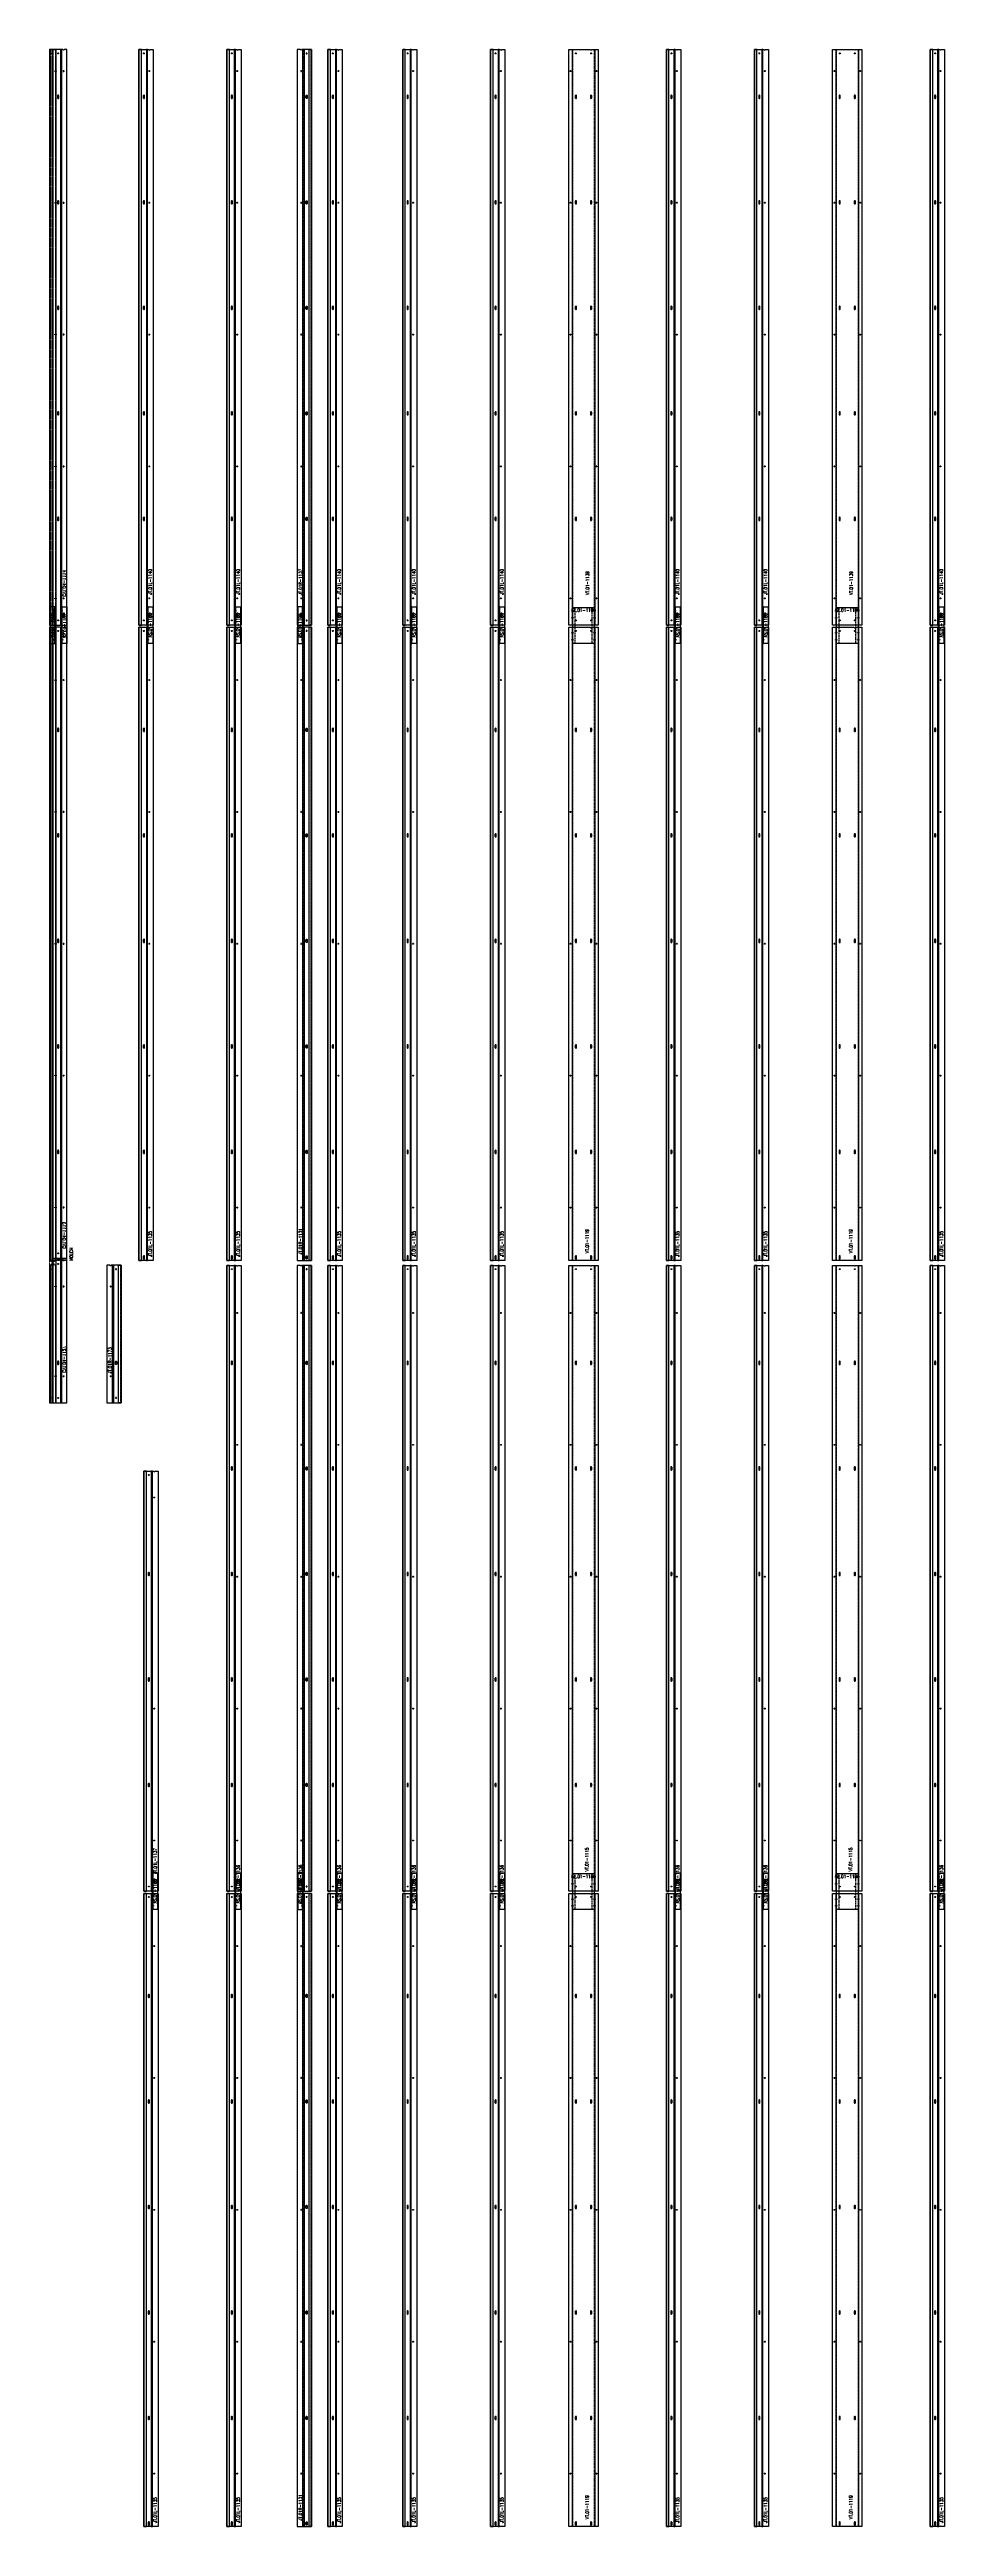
# Model space of a CAD drawing. Header units: inches. Extents: x 11737 to 18084, y -4365 to 1695.
# Drawn here: x 16953 to 17156, y 644 to 1207 of the extents above; entities that cross this region are included whole.
import ezdxf

# ---------------------------------------------------------------- set-up
doc = ezdxf.new("R2010")
doc.units = ezdxf.units.IN
doc.header["$MEASUREMENT"] = 0
for name, pattern in [('NBK_Center', [0.541667, 0.333333, -0.0625, 0.083333, -0.0625]), ('NBK_Center2', [0.270833, 0.166667, -0.03125, 0.041667, -0.03125]), ('NBK_Hidden', [0.125, 0.083333, -0.041667]), ('NBK_Hidden2', [0.0625, 0.041667, -0.020833])]:
    doc.linetypes.add(name, pattern=pattern)
doc.layers.get('Defpoints').update_dxf_attribs({"color": 250, "lineweight": 0})
for name, color, linetype, lineweight in [('!Bracket', 11, 'Continuous', 25), ('!Clip - bent', 20, 'Continuous', 25), ('!Dimension', 50, 'Continuous', 5), ('!Extrusion', 140, 'Continuous', 25), ('!Linetype_Center', 220, 'NBK_Center', 9), ('!Linetype_Center2', 222, 'NBK_Center2', 9), ('!Misc2', 252, 'NBK_Hidden2', 5)]:
    doc.layers.add(name, color=color, linetype=linetype, lineweight=lineweight)
doc.styles.add('Romans', font='romans.shx', dxfattribs={"width": 0.8})

# ---------------------------------------------------------------- blocks, each defined once
blk = doc.blocks.new('WEEP HOLE')
at = {"layer": '!Linetype_Center'}
for p, q in [((-0.22, 0.37), (0.22, 0.37)), ((0, 0.83), (0, -0.08))]:
    blk.add_line(p, q, dxfattribs=at)
at = {"color": 0}
blk.add_lwpolyline([(-0.14, 0.61), (-0.14, 0.14, 0.414214), (0, 0, 0.414214), (0.14, 0.14), (0.14, 0.61, 0.414214), (0, 0.75, 0.414214)], format="xyb", close=True, dxfattribs=at)
blk = doc.blocks.new('19mm WEEP HOLE')
at = {"layer": '!Linetype_Center'}
blk.add_line((-0.37, 0.2), (-0.37, -0.12), dxfattribs=at)
at = {"linetype": 'NBK_Hidden'}
blk.add_lwpolyline([(-0.75, 0.08), (0, 0.08), (0, 0), (-0.75, 0)], close=True, dxfattribs=at)
blk = doc.blocks.new('TAP HOLE_5mm')
at = {"layer": '!Linetype_Center2'}
for points in [[(-0.18, 0), (0.18, 0)], [(0, 0.18), (0, -0.18)]]:
    blk.add_lwpolyline(points, dxfattribs=at)
blk.add_circle((0, 0), 0.101)
blk = doc.blocks.new('CLEAR SECTION HOLE')
at = {"layer": '!Linetype_Center2'}
blk.add_line((-0.33, 0), (0.26, 0), dxfattribs=at)
at = {"layer": '!Misc2'}
blk.add_lwpolyline([(-0.08, 0.1), (0, 0.1), (0, -0.1), (-0.08, -0.1)], close=True, dxfattribs=at)
blk = doc.blocks.new('HOLE SECTION')
at = {"layer": '!Linetype_Center2'}
blk.add_line((-0.33, 0), (0.26, 0), dxfattribs=at)
at = {"layer": '!Misc2'}
blk.add_lwpolyline([(-0.09, 0.1), (0, 0.1), (0, -0.1), (-0.09, -0.1)], close=True, dxfattribs=at)
blk = doc.blocks.new('SECTION CLEAR HOLE 1')
at = {"layer": '!Linetype_Center2'}
blk.add_line((-0.33, 0, 0), (0.26, 0, 0), dxfattribs=at)
at = {"layer": '!Misc2'}
blk.add_lwpolyline([(-0.12, 0.1), (0, 0.1), (0, -0.1), (-0.12, -0.1)], close=True, dxfattribs=at)
blk = doc.blocks.new('SLOTTED SECTION1')
at = {"layer": '!Linetype_Center2'}
blk.add_lwpolyline([(-0.24, 0), (0.12, 0)], dxfattribs=at)
at = {"layer": '!Misc2'}
blk.add_lwpolyline([(-0.12, 0.47), (0, 0.47), (0, -0.47), (-0.12, -0.47)], close=True, dxfattribs=at)
blk = doc.blocks.new('SLOTTED HOLE 1')
at = {"layer": '!Linetype_Center'}
for p, q in [((0, 0.55), (0, -0.55)), ((-0.22, 0), (0.22, 0))]:
    blk.add_line(p, q, dxfattribs=at)
at = {"color": 0}
blk.add_lwpolyline([(-0.14, 0.33), (-0.14, -0.33, 0.414214), (0, -0.47, 0.414214), (0.14, -0.33), (0.14, 0.33, 0.414214), (0, 0.47, 0.414214)], format="xyb", close=True, dxfattribs=at)
blk = doc.blocks.new('SL.01-1101')
at = {"layer": '!Bracket'}
for points in [[(4.65, -1.3), (4.65, -0.12), (-3.67, -0.12), (-3.67, -1.3)], [(-3.67, -1.3), (-3.67, -1.18), (4.65, -1.18), (4.65, -1.3)]]:
    blk.add_lwpolyline(points, close=True, dxfattribs=at)
at = {"layer": '!Dimension', "xscale": -1, "rotation": 270}
for name, p in [('SECTION CLEAR HOLE 1', (-2.88, -1.18)), ('SECTION CLEAR HOLE 1', (-1.3, -1.18)), ('SLOTTED SECTION1', (2.15, -1.18)), ('SLOTTED SECTION1', (3.73, -1.18))]:
    blk.add_blockref(name, p, dxfattribs=at)
at = {"layer": '!Extrusion', "xscale": -1, "rotation": 270}
blk.add_blockref('TAP HOLE_5mm', (-2.09, -0.83), dxfattribs=at)
at = {"layer": '!Extrusion', "linetype": 'NBK_Hidden', "xscale": -1, "rotation": 270}
blk.add_blockref('SLOTTED HOLE 1', (2.75, -0.83), dxfattribs=at)
at = {"layer": 'Defpoints', "color": 30, "insert": (0.32, -0.6), "char_height": 0.75, "width": 1.65, "attachment_point": 5, "style": 'Romans'}
blk.add_mtext('AS.01-1101', dxfattribs=at)
blk = doc.blocks.new('AS.01-1100-')
at = {"layer": '!Bracket'}
for points in [[(4.65, 1.33), (4.65, 0.15), (-3.67, 0.15), (-3.67, 1.33)], [(-3.67, 1.33), (-3.67, 1.21), (4.65, 1.21), (4.65, 1.33)]]:
    blk.add_lwpolyline(points, close=True, dxfattribs=at)
at = {"layer": '!Dimension', "rotation": 270}
for name, p in [('SECTION CLEAR HOLE 1', (-2.09, 1.21)), ('SLOTTED SECTION1', (2.75, 1.21))]:
    blk.add_blockref(name, p, dxfattribs=at)
at = {"layer": '!Extrusion', "rotation": 270}
for p in [(-2.88, 0.86, 0), (-1.3, 0.86, 0)]:
    blk.add_blockref('TAP HOLE_5mm', p, dxfattribs=at)
at = {"layer": '!Extrusion', "linetype": 'NBK_Hidden', "rotation": 270}
for p in [(2.15, 0.86), (3.73, 0.86)]:
    blk.add_blockref('SLOTTED HOLE 1', p, dxfattribs=at)
at = {"layer": 'Defpoints', "color": 30, "insert": (0.49, 0.74), "char_height": 0.75, "width": 1.65, "attachment_point": 5, "style": 'Romans'}
blk.add_mtext('AS.01-1100', dxfattribs=at)
blk = doc.blocks.new('CVT.04-1113-')
at = {"layer": '!Extrusion'}
blk.add_lwpolyline([(-0.76, 0.52), (-3.97, 0.52), (-3.97, 144.02), (-3.34, 144.02, 1), (-3.06, 144.02), (0, 144.02), (0, 0), (-1.42, 0), (-1.42, 0.52)], format="xyb", dxfattribs=at)
blk.add_lwpolyline([(-2.78, 0.52), (-2.78, 144.02), (-2.53, 144.02), (-2.53, 0.52)], close=True, dxfattribs=at)
at = {"layer": '!Extrusion', "linetype": 'NBK_Hidden'}
for points in [[(-1.42, 0), (-1.42, 144.02), (-1.33, 144.02), (-1.33, 0)], [(-0.86, 0), (-0.86, 144.02), (-0.76, 144.02), (-0.76, 0)]]:
    blk.add_lwpolyline(points, close=True, dxfattribs=at)
at = {"layer": '!Extrusion'}
blk.add_lwpolyline([(-0.76, 0), (-0.76, 144.02), (-1.41, 144.02), (-1.41, 0.52), (-1.33, 0.52)], dxfattribs=at)
at = {"layer": '!Extrusion', "linetype": 'NBK_Hidden'}
for points in [[(-0.35, 0), (-0.35, 144.02), (-0.28, 144.02), (-0.28, 0)], [(-0.04, 0), (-0.04, 144.02), (-0.14, 144.02), (-0.14, 0)]]:
    blk.add_lwpolyline(points, dxfattribs=at)
at = {"layer": '!Linetype_Center2'}
for points in [[(-3.97, 0.52), (-0.76, 0)], [(-0.76, 0.52), (-3.97, 0)]]:
    blk.add_lwpolyline(points, dxfattribs=at)
blk.add_lwpolyline([(-0.76, 0.52), (-3.97, 0.52), (-3.97, 0), (-0.76, 0)], close=True, dxfattribs=at)
at = {"layer": '!Dimension'}
for name, p in [('CLEAR SECTION HOLE', (-0.28, 143.19)), ('HOLE SECTION', (-1.33, 132.02)), ('HOLE SECTION', (-1.33, 102.02)), ('HOLE SECTION', (-1.33, 72.02)), ('HOLE SECTION', (-1.33, 42.02)), ('HOLE SECTION', (-1.33, 12.02))]:
    blk.add_blockref(name, p, dxfattribs=at)
at = {"layer": '!Extrusion', "xscale": -1}
for name, p in [('TAP HOLE_5mm', (-1.97, 143.19)), ('WEEP HOLE', (-1.97, 120.3)), ('WEEP HOLE', (-1.97, 96.3)), ('WEEP HOLE', (-1.97, 72.3)), ('WEEP HOLE', (-1.97, 48.3)), ('WEEP HOLE', (-1.97, 24.3)), ('TAP HOLE_5mm', (-1.97, 1.58))]:
    blk.add_blockref(name, p, dxfattribs=at)
at = {"layer": '!Extrusion'}
for p in [(-3.2, 132.02), (-3.2, 102.02), (-3.2, 72.02), (-3.2, 42.02), (-3.2, 12.02)]:
    blk.add_blockref('TAP HOLE_5mm', p, dxfattribs=at)
at = {"layer": '!Extrusion', "rotation": 270}
for p in [(-0.35, 120.3), (-0.35, 96.3), (-0.35, 72.3), (-0.35, 48.3), (-0.35, 24.3), (-0.35, 0.29)]:
    blk.add_blockref('19mm WEEP HOLE', p, dxfattribs=at)
at = {"color": 144, "rotation": 90}
for name, p in [('SL.01-1101', (-4.08, 144.02)), ('AS.01-1100-', (0, 144.02))]:
    blk.add_blockref(name, p, dxfattribs=at)
at = {"layer": 'Defpoints', "color": 3, "char_height": 0.75, "width": 1.65, "attachment_point": 5, "rotation": 90, "style": 'Romans'}
for s, insert in [('CVT.04-1113', (-3.38, 5.7)), ('NOTCH', (-4.95, 1.43))]:
    blk.add_mtext(s, dxfattribs=dict(at, insert=insert))
blk = doc.blocks.new('AS.01-1100')
at = {"layer": '!Bracket'}
for points in [[(-1.3, 4.65), (-0.12, 4.65), (-0.12, -3.67), (-1.3, -3.67)], [(-1.3, -3.67), (-1.18, -3.67), (-1.18, 4.65), (-1.3, 4.65)]]:
    blk.add_lwpolyline(points, close=True, dxfattribs=at)
at = {"layer": '!Dimension'}
for name, p in [('SLOTTED SECTION1', (-1.18, 3.73)), ('SLOTTED SECTION1', (-1.18, 2.15)), ('SECTION CLEAR HOLE 1', (-1.18, -1.3)), ('SECTION CLEAR HOLE 1', (-1.18, -2.88))]:
    blk.add_blockref(name, p, dxfattribs=at)
at = {"layer": '!Extrusion', "linetype": 'NBK_Hidden'}
blk.add_blockref('SLOTTED HOLE 1', (-0.83, 2.75), dxfattribs=at)
at = {"layer": '!Extrusion', "rotation": 360}
blk.add_blockref('TAP HOLE_5mm', (-0.83, -2.09), dxfattribs=at)
at = {"layer": 'Defpoints', "color": 30, "insert": (-0.71, 0.49), "char_height": 0.75, "width": 1.65, "attachment_point": 5, "rotation": 90, "style": 'Romans'}
blk.add_mtext('AS.01-1100', dxfattribs=at)
blk = doc.blocks.new('JT.01L-1135')
at = {"layer": '!Extrusion'}
blk.add_lwpolyline([(3.25, 0), (0, 0), (0, 144.02), (2.22, 144.02, 1), (2.5, 144.02), (3.25, 144.02)], format="xyb", close=True, dxfattribs=at)
at = {"layer": '!Extrusion', "linetype": 'NBK_Hidden'}
for points in [[(0, 144.02), (0, 0), (0.08, 0), (0.08, 144.02)], [(1.87, 144.02), (1.87, 0), (1.95, 0), (1.95, 144.02)]]:
    blk.add_lwpolyline(points, close=True, dxfattribs=at)
at = {"layer": '!Extrusion'}
for points in [[(0, 144.02), (0, 0), (0.57, 0), (0.57, 144.02)], [(1.69, 144.02), (1.69, 0), (1.95, 0), (1.95, 144.02)]]:
    blk.add_lwpolyline(points, close=True, dxfattribs=at)
at = {"layer": '!Dimension'}
blk.add_blockref('AS.01-1100', (3.25, 144.02), dxfattribs=at)
at = {"layer": '!Extrusion', "rotation": 360}
for p in [(1.13, 143.19), (2.36, 132.02), (2.36, 102.02), (2.36, 72.02), (2.36, 42.02), (2.36, 12.02)]:
    blk.add_blockref('TAP HOLE_5mm', p, dxfattribs=at)
at = {"layer": '!Extrusion'}
for p in [(1.13, 120.3), (1.13, 96.3), (1.13, 72.3), (1.13, 48.3), (1.13, 24.3), (1.13, 0.29)]:
    blk.add_blockref('WEEP HOLE', p, dxfattribs=at)
at = {"layer": 'Defpoints', "color": 2, "insert": (2.54, 3.72), "char_height": 0.75, "width": 1.65, "attachment_point": 5, "rotation": 90, "style": 'Romans'}
blk.add_mtext('JT.01L-1135', dxfattribs=at)
blk = doc.blocks.new('JT.01L-1140')
at = {"layer": '!Extrusion'}
for points in [[(-2.68, 0), (-2.68, 130.92), (-3.25, 130.92), (-3.25, 0)], [(-1.3, 0), (-1.3, 130.92), (-1.56, 130.92), (-1.56, 0)]]:
    blk.add_lwpolyline(points, close=True, dxfattribs=at)
blk.add_lwpolyline([(-3.25, 0), (-3.25, 130.92), (-1.02, 130.92, 1), (-0.75, 130.92), (0, 130.92), (0, 0)], format="xyb", close=True, dxfattribs=at)
at = {"layer": '!Extrusion', "linetype": 'NBK_Hidden'}
for points in [[(-3.17, 0), (-3.17, 130.92), (-3.25, 130.92), (-3.25, 0)], [(-1.3, 0), (-1.3, 130.92), (-1.38, 130.92), (-1.38, 0)]]:
    blk.add_lwpolyline(points, close=True, dxfattribs=at)
at = {"layer": '!Extrusion', "rotation": 360}
for p in [(-2.12, 130.04), (-0.89, 126.03), (-0.89, 96.08), (-0.89, 66.08), (-0.89, 36.08), (-0.89, 6.08), (-2.12, 1.06)]:
    blk.add_blockref('TAP HOLE_5mm', p, dxfattribs=at)
at = {"layer": '!Extrusion'}
for p in [(-2.12, 119.78), (-2.12, 95.78), (-2.12, 71.78), (-2.12, 47.78), (-2.12, 23.78)]:
    blk.add_blockref('WEEP HOLE', p, dxfattribs=at)
at = {"layer": 'Defpoints', "color": 2, "insert": (-0.71, 9.82), "char_height": 0.75, "width": 1.65, "attachment_point": 5, "rotation": 90, "style": 'Romans'}
blk.add_mtext('JT.01L-1140', dxfattribs=at)
blk = doc.blocks.new('SLOTTED SECTION HOLE')
at = {"layer": '!Linetype_Center2'}
blk.add_line((-0.33, 0), (0.26, 0), dxfattribs=at)
at = {"layer": '!Misc2'}
blk.add_lwpolyline([(-0.08, 0.47), (0, 0.47), (0, -0.47), (-0.08, -0.47)], close=True, dxfattribs=at)
blk = doc.blocks.new('VT.01-1139-')
at = {"layer": '!Extrusion'}
blk.add_lwpolyline([(3.33, 0), (-3.33, 0), (-3.33, 130.92), (1.58, 130.92, 1), (1.86, 130.92), (3.33, 130.92)], format="xyb", close=True, dxfattribs=at)
blk.add_lwpolyline([(1.86, 130.92), (2.54, 130.92), (2.54, 0), (-2.54, 0), (-2.54, 130.92), (1.58, 130.92)], dxfattribs=at)
at = {"layer": '!Extrusion', "linetype": 'NBK_Hidden'}
blk.add_lwpolyline([(1.86, 130.92), (2.46, 130.92), (2.46, 0), (-2.46, 0), (-2.46, 130.92), (1.58, 130.92)], dxfattribs=at)
at = {"layer": '!Dimension', "rotation": 360}
for p in [(-2.46, 3.23), (-2.46, 1.65), (2.54, 3.23), (2.54, 1.65)]:
    blk.add_blockref('SLOTTED SECTION HOLE', p, dxfattribs=at)
at = {"layer": '!Extrusion', "rotation": 360}
for name, p in [('TAP HOLE_5mm', (-1.72, 130.04)), ('TAP HOLE_5mm', (1.72, 130.04)), ('TAP HOLE_5mm', (-2.93, 126.03)), ('TAP HOLE_5mm', (2.93, 126.03)), ('WEEP HOLE', (-1.72, 119.78)), ('WEEP HOLE', (1.72, 119.78)), ('TAP HOLE_5mm', (-2.93, 96.08)), ('WEEP HOLE', (-1.72, 95.78)), ('WEEP HOLE', (1.72, 95.78)), ('TAP HOLE_5mm', (2.93, 96.08)), ('WEEP HOLE', (-1.72, 71.78)), ('WEEP HOLE', (1.72, 71.78)), ('TAP HOLE_5mm', (-2.93, 66.08)), ('TAP HOLE_5mm', (2.93, 66.08)), ('WEEP HOLE', (-1.72, 47.78)), ('WEEP HOLE', (1.72, 47.78)), ('TAP HOLE_5mm', (-2.93, 36.08)), ('TAP HOLE_5mm', (2.93, 36.08)), ('WEEP HOLE', (-1.72, 23.78)), ('WEEP HOLE', (1.72, 23.78)), ('TAP HOLE_5mm', (-2.93, 6.08)), ('TAP HOLE_5mm', (2.93, 6.08)), ('TAP HOLE_5mm', (-1.72, 1.06)), ('TAP HOLE_5mm', (1.72, 1.06))]:
    blk.add_blockref(name, p, dxfattribs=at)
at = {"layer": 'Defpoints', "color": 1, "insert": (0.89, 9.54), "char_height": 0.75, "width": 1.65, "attachment_point": 5, "rotation": 90, "style": 'Romans'}
blk.add_mtext('VT.01-1139', dxfattribs=at)
blk = doc.blocks.new('JT.01R-1136-')
at = {"layer": '!Extrusion'}
blk.add_lwpolyline([(-3.25, 0), (0, 0), (0, 142.35), (-2.22, 142.35, -1), (-2.5, 142.35), (-3.25, 142.35)], format="xyb", close=True, dxfattribs=at)
for points in [[(-1.69, 142.35), (-1.69, 0), (-1.95, 0), (-1.95, 142.35)], [(0, 142.35), (0, 0), (-0.57, 0), (-0.57, 142.35)]]:
    blk.add_lwpolyline(points, close=True, dxfattribs=at)
at = {"layer": '!Extrusion', "linetype": 'NBK_Hidden'}
for points in [[(-1.87, 142.35), (-1.87, 0), (-1.95, 0), (-1.95, 142.35)], [(0, 142.35), (0, 0), (-0.08, 0), (-0.08, 142.35)]]:
    blk.add_lwpolyline(points, close=True, dxfattribs=at)
at = {"layer": '!Extrusion', "xscale": -1}
for name, p in [('TAP HOLE_5mm', (-1.13, 141.48)), ('TAP HOLE_5mm', (-2.36, 131.52)), ('WEEP HOLE', (-1.13, 119.78)), ('TAP HOLE_5mm', (-2.36, 101.52)), ('WEEP HOLE', (-1.13, 95.78)), ('TAP HOLE_5mm', (-2.36, 71.52)), ('WEEP HOLE', (-1.13, 71.78)), ('WEEP HOLE', (-1.13, 47.78)), ('TAP HOLE_5mm', (-2.36, 41.52)), ('WEEP HOLE', (-1.13, 23.78)), ('TAP HOLE_5mm', (-2.36, 11.52)), ('TAP HOLE_5mm', (-1.13, 1.06))]:
    blk.add_blockref(name, p, dxfattribs=at)
at = {"layer": 'Defpoints', "color": 5, "insert": (-2.54, 3.02), "char_height": 0.75, "width": 1.65, "attachment_point": 5, "rotation": 90, "style": 'Romans'}
blk.add_mtext('JT.01R-1136', dxfattribs=at)
blk = doc.blocks.new('JT.01R-1137-')
at = {"layer": '!Extrusion'}
blk.add_lwpolyline([(0, 0), (0, 130.92), (-2.22, 130.92, -1), (-2.5, 130.92), (-3.25, 130.92), (-3.25, 0)], format="xyb", close=True, dxfattribs=at)
for points in [[(-1.95, 0), (-1.95, 130.92), (-1.69, 130.92), (-1.69, 0)], [(-0.57, 0), (-0.57, 130.92), (0, 130.92), (0, 0)]]:
    blk.add_lwpolyline(points, close=True, dxfattribs=at)
at = {"layer": '!Extrusion', "linetype": 'NBK_Hidden'}
for points in [[(-1.95, 0), (-1.95, 130.92), (-1.87, 130.92), (-1.87, 0)], [(-0.08, 0), (-0.08, 130.92), (0, 130.92), (0, 0)]]:
    blk.add_lwpolyline(points, close=True, dxfattribs=at)
at = {"layer": '!Extrusion', "xscale": -1}
for name, p in [('TAP HOLE_5mm', (-1.13, 130.04)), ('TAP HOLE_5mm', (-2.36, 126.03)), ('WEEP HOLE', (-1.13, 119.78)), ('TAP HOLE_5mm', (-2.36, 96.08)), ('WEEP HOLE', (-1.13, 95.78)), ('WEEP HOLE', (-1.13, 71.78)), ('TAP HOLE_5mm', (-2.36, 66.08)), ('WEEP HOLE', (-1.13, 47.78)), ('TAP HOLE_5mm', (-2.36, 36.08)), ('WEEP HOLE', (-1.13, 23.78)), ('TAP HOLE_5mm', (-2.36, 6.08)), ('TAP HOLE_5mm', (-1.13, 1.06))]:
    blk.add_blockref(name, p, dxfattribs=at)
at = {"layer": 'Defpoints', "color": 5, "insert": (-2.54, 9.8), "char_height": 0.75, "width": 1.65, "attachment_point": 5, "rotation": 90, "style": 'Romans'}
blk.add_mtext('JT.01R-1137', dxfattribs=at)
blk = doc.blocks.new('JT.01L-1137')
at = {"layer": '!Extrusion'}
blk.add_lwpolyline([(3.25, 0), (0, 0), (0, 95.54), (2.22, 95.54, 1), (2.5, 95.54), (3.25, 95.54)], format="xyb", close=True, dxfattribs=at)
at = {"layer": '!Extrusion', "linetype": 'NBK_Hidden'}
for points in [[(0, 95.54), (0, 0), (0.08, 0), (0.08, 95.54)], [(1.87, 95.54), (1.87, 0), (1.95, 0), (1.95, 95.54)]]:
    blk.add_lwpolyline(points, close=True, dxfattribs=at)
at = {"layer": '!Extrusion'}
for points in [[(0, 95.54), (0, 0), (0.57, 0), (0.57, 95.54)], [(1.69, 95.54), (1.69, 0), (1.95, 0), (1.95, 95.54)]]:
    blk.add_lwpolyline(points, close=True, dxfattribs=at)
at = {"layer": '!Extrusion', "rotation": 360}
for p in [(1.13, 94.66), (2.36, 89.54), (2.36, 41.52), (2.36, 11.52), (1.13, 1.06)]:
    blk.add_blockref('TAP HOLE_5mm', p, dxfattribs=at)
at = {"layer": '!Extrusion'}
for p in [(1.13, 71.78), (1.13, 47.78), (1.13, 23.78)]:
    blk.add_blockref('WEEP HOLE', p, dxfattribs=at)
at = {"layer": 'Defpoints', "color": 2, "insert": (2.54, 6.87), "char_height": 0.75, "width": 1.65, "attachment_point": 5, "rotation": 90, "style": 'Romans'}
blk.add_mtext('JT.01L-1137', dxfattribs=at)
blk = doc.blocks.new('JT.01R-1131-')
at = {"layer": '!Extrusion'}
blk.add_lwpolyline([(-3.25, 0), (0, 0), (0, 144.02), (-2.22, 144.02, -1), (-2.5, 144.02), (-3.25, 144.02)], format="xyb", close=True, dxfattribs=at)
for points in [[(-1.69, 144.02), (-1.69, 0), (-1.95, 0), (-1.95, 144.02)], [(0, 144.02), (0, 0), (-0.57, 0), (-0.57, 144.02)]]:
    blk.add_lwpolyline(points, close=True, dxfattribs=at)
at = {"layer": '!Extrusion', "linetype": 'NBK_Hidden'}
for points in [[(-1.87, 144.02), (-1.87, 0), (-1.95, 0), (-1.95, 144.02)], [(0, 144.02), (0, 0), (-0.08, 0), (-0.08, 144.02)]]:
    blk.add_lwpolyline(points, close=True, dxfattribs=at)
at = {"layer": '!Extrusion', "xscale": -1}
for name, p in [('TAP HOLE_5mm', (-1.13, 143.19)), ('TAP HOLE_5mm', (-2.36, 132.02)), ('WEEP HOLE', (-1.13, 120.3)), ('TAP HOLE_5mm', (-2.36, 102.02)), ('WEEP HOLE', (-1.13, 96.3)), ('TAP HOLE_5mm', (-2.36, 72.02)), ('WEEP HOLE', (-1.13, 72.3)), ('WEEP HOLE', (-1.13, 48.3)), ('TAP HOLE_5mm', (-2.36, 42.02)), ('WEEP HOLE', (-1.13, 24.3)), ('TAP HOLE_5mm', (-2.36, 12.02)), ('WEEP HOLE', (-1.13, 0.29))]:
    blk.add_blockref(name, p, dxfattribs=at)
at = {"color": 144, "rotation": 90}
blk.add_blockref('SL.01-1101', (-3.25, 144.02), dxfattribs=at)
at = {"layer": 'Defpoints', "color": 5, "insert": (-2.54, 4.31), "char_height": 0.75, "width": 1.65, "attachment_point": 5, "rotation": 90, "style": 'Romans'}
blk.add_mtext('JT.01R-1131', dxfattribs=at)
blk = doc.blocks.new('JT.01L-1136')
at = {"layer": '!Extrusion'}
for points in [[(0, 142.35), (0, 0), (0.57, 0), (0.57, 142.35)], [(1.69, 142.35), (1.69, 0), (1.95, 0), (1.95, 142.35)]]:
    blk.add_lwpolyline(points, close=True, dxfattribs=at)
at = {"layer": '!Extrusion', "linetype": 'NBK_Hidden'}
for points in [[(0, 142.35), (0, 0), (0.08, 0), (0.08, 142.35)], [(1.87, 142.35), (1.87, 0), (1.95, 0), (1.95, 142.35)]]:
    blk.add_lwpolyline(points, close=True, dxfattribs=at)
at = {"layer": '!Extrusion'}
blk.add_lwpolyline([(3.25, 0), (0, 0), (0, 142.35), (2.22, 142.35, 1), (2.5, 142.35), (3.25, 142.35)], format="xyb", close=True, dxfattribs=at)
at = {"layer": '!Extrusion', "rotation": 360}
for p in [(1.13, 141.48), (2.36, 131.52), (2.36, 101.52), (2.36, 71.52), (2.36, 41.52), (2.36, 11.52), (1.13, 1.06)]:
    blk.add_blockref('TAP HOLE_5mm', p, dxfattribs=at)
at = {"layer": '!Extrusion'}
for p in [(1.13, 119.78), (1.13, 95.78), (1.13, 71.78), (1.13, 47.78), (1.13, 23.78)]:
    blk.add_blockref('WEEP HOLE', p, dxfattribs=at)
at = {"layer": 'Defpoints', "color": 2, "insert": (2.54, 3.02), "char_height": 0.75, "width": 1.65, "attachment_point": 5, "rotation": 90, "style": 'Romans'}
blk.add_mtext('JT.01L-1136', dxfattribs=at)
blk = doc.blocks.new('CVT.04-1114-')
at = {"layer": '!Extrusion'}
blk.add_lwpolyline([(-3.97, 0), (-3.97, 130.92), (-3.34, 130.92, 1), (-3.06, 130.92), (0, 130.92), (0, 0)], format="xyb", close=True, dxfattribs=at)
for points in [[(-2.78, 0), (-2.78, 130.92), (-2.53, 130.92), (-2.53, 0)], [(-0.76, 0), (-0.76, 130.92), (-1.41, 130.92), (-1.41, 0)]]:
    blk.add_lwpolyline(points, dxfattribs=at)
at = {"layer": '!Extrusion', "linetype": 'NBK_Hidden'}
for points in [[(-1.42, 0), (-1.42, 130.92), (-1.33, 130.92), (-1.33, 0)], [(-0.86, 0), (-0.86, 130.92), (-0.76, 130.92), (-0.76, 0)], [(-0.35, 0), (-0.35, 130.92), (-0.28, 130.92), (-0.28, 0)], [(-0.04, 0), (-0.04, 130.92), (-0.14, 130.92), (-0.14, 0)]]:
    blk.add_lwpolyline(points, dxfattribs=at)
at = {"layer": '!Dimension', "rotation": 360}
for name, p in [('CLEAR SECTION HOLE', (-0.28, 130.04)), ('HOLE SECTION', (-1.33, 126.03)), ('HOLE SECTION', (-1.33, 96.08)), ('HOLE SECTION', (-1.33, 66.08)), ('HOLE SECTION', (-1.33, 36.08)), ('HOLE SECTION', (-1.33, 6.08)), ('CLEAR SECTION HOLE', (-0.28, 1.06))]:
    blk.add_blockref(name, p, dxfattribs=at)
at = {"layer": '!Extrusion', "xscale": -1}
for name, p in [('TAP HOLE_5mm', (-1.97, 130.04)), ('WEEP HOLE', (-1.97, 119.78)), ('WEEP HOLE', (-1.97, 95.78)), ('WEEP HOLE', (-1.97, 71.78)), ('WEEP HOLE', (-1.97, 47.78)), ('WEEP HOLE', (-1.97, 23.78)), ('TAP HOLE_5mm', (-1.97, 1.06))]:
    blk.add_blockref(name, p, dxfattribs=at)
at = {"layer": '!Extrusion'}
for name, p, rotation in [('TAP HOLE_5mm', (-3.2, 126.03), 360), ('19mm WEEP HOLE', (-0.35, 119.78), 270), ('TAP HOLE_5mm', (-3.2, 96.08), 360), ('19mm WEEP HOLE', (-0.35, 95.78), 270), ('19mm WEEP HOLE', (-0.35, 71.78), 270), ('TAP HOLE_5mm', (-3.2, 66.08), 360), ('19mm WEEP HOLE', (-0.35, 47.78), 270), ('TAP HOLE_5mm', (-3.2, 36.08), 360), ('19mm WEEP HOLE', (-0.35, 23.78), 270), ('TAP HOLE_5mm', (-3.2, 6.08), 360)]:
    blk.add_blockref(name, p, dxfattribs=dict(at, rotation=rotation))
at = {"layer": 'Defpoints', "color": 3, "insert": (-3.38, 9.49), "char_height": 0.75, "width": 1.65, "attachment_point": 5, "rotation": 90, "style": 'Romans'}
blk.add_mtext('CVT.04-1114', dxfattribs=at)
blk = doc.blocks.new('VT.01-1115-')
at = {"layer": '!Extrusion'}
blk.add_lwpolyline([(3.33, 0), (-3.33, 0), (-3.33, 142.35), (1.58, 142.35, 1), (1.86, 142.35), (3.33, 142.35)], format="xyb", close=True, dxfattribs=at)
blk.add_lwpolyline([(1.86, 142.35), (2.54, 142.35), (2.54, 0), (-2.54, 0), (-2.54, 142.35), (1.58, 142.35)], dxfattribs=at)
at = {"layer": '!Extrusion', "linetype": 'NBK_Hidden'}
blk.add_lwpolyline([(1.86, 142.35), (2.46, 142.35), (2.46, 0), (-2.46, 0), (-2.46, 142.35), (1.58, 142.35)], dxfattribs=at)
at = {"layer": '!Dimension'}
for p in [(-2.46, 3.24), (-2.46, 1.66), (2.54, 3.24), (2.54, 1.66)]:
    blk.add_blockref('SLOTTED SECTION HOLE', p, dxfattribs=at)
at = {"layer": '!Extrusion'}
for name, p in [('TAP HOLE_5mm', (-1.72, 141.48)), ('TAP HOLE_5mm', (1.72, 141.48)), ('TAP HOLE_5mm', (-2.93, 131.52)), ('TAP HOLE_5mm', (2.93, 131.52)), ('WEEP HOLE', (-1.72, 119.78)), ('WEEP HOLE', (1.72, 119.78)), ('TAP HOLE_5mm', (-2.93, 101.52)), ('TAP HOLE_5mm', (2.93, 101.52)), ('WEEP HOLE', (-1.72, 95.78)), ('WEEP HOLE', (1.72, 95.78)), ('TAP HOLE_5mm', (-2.93, 71.52)), ('WEEP HOLE', (-1.72, 71.78)), ('WEEP HOLE', (1.72, 71.78)), ('TAP HOLE_5mm', (2.93, 71.52)), ('WEEP HOLE', (-1.72, 47.78)), ('WEEP HOLE', (1.72, 47.78)), ('TAP HOLE_5mm', (-2.93, 41.52)), ('TAP HOLE_5mm', (2.93, 41.52)), ('WEEP HOLE', (-1.72, 23.78)), ('WEEP HOLE', (1.72, 23.78)), ('TAP HOLE_5mm', (-2.93, 11.52)), ('TAP HOLE_5mm', (2.93, 11.52)), ('TAP HOLE_5mm', (-1.72, 1.06)), ('TAP HOLE_5mm', (1.72, 1.06))]:
    blk.add_blockref(name, p, dxfattribs=at)
at = {"layer": 'Defpoints', "color": 1, "insert": (0.77, 7.19), "char_height": 0.75, "width": 1.65, "attachment_point": 5, "rotation": 90, "style": 'Romans'}
blk.add_mtext('VT.01-1115', dxfattribs=at)
blk = doc.blocks.new('VT.01-1119-')
at = {"layer": '!Extrusion'}
blk.add_lwpolyline([(-2.45, 148.55), (2.45, 148.55), (2.45, 140.35), (-2.45, 140.35)], close=True, dxfattribs=at)
at = {"layer": '!Extrusion', "linetype": 'NBK_Hidden2'}
blk.add_lwpolyline([(-1.86, 148.55), (1.86, 148.55), (1.86, 140.35), (-1.86, 140.35)], close=True, dxfattribs=at)
at = {"layer": '!Extrusion'}
blk.add_lwpolyline([(3.33, 0), (-3.33, 0), (-3.33, 144.02), (1.58, 144.02, 1), (1.86, 144.02), (3.33, 144.02)], format="xyb", close=True, dxfattribs=at)
blk.add_lwpolyline([(1.86, 144.02), (2.54, 144.02), (2.54, 0), (-2.54, 0), (-2.54, 144.02), (1.58, 144.02)], dxfattribs=at)
at = {"layer": '!Extrusion', "linetype": 'NBK_Hidden'}
blk.add_lwpolyline([(1.86, 144.02), (2.46, 144.02), (2.46, 0), (-2.46, 0), (-2.46, 144.02), (1.58, 144.02)], dxfattribs=at)
at = {"layer": '!Dimension', "rotation": 360}
for p in [(-2.46, 142.73), (-2.46, 141.15), (2.54, 142.73), (2.54, 141.15)]:
    blk.add_blockref('CLEAR SECTION HOLE', p, dxfattribs=at)
at = {"layer": '!Extrusion', "rotation": 360}
for name, p in [('TAP HOLE_5mm', (-1.72, 143.19)), ('TAP HOLE_5mm', (1.72, 143.19)), ('TAP HOLE_5mm', (-2.93, 132.02)), ('TAP HOLE_5mm', (2.93, 132.02)), ('WEEP HOLE', (-1.72, 120.3)), ('WEEP HOLE', (1.72, 120.3)), ('TAP HOLE_5mm', (-2.93, 102.02)), ('TAP HOLE_5mm', (2.93, 102.02)), ('WEEP HOLE', (-1.72, 96.3)), ('WEEP HOLE', (1.72, 96.3)), ('TAP HOLE_5mm', (-2.93, 72.02)), ('WEEP HOLE', (-1.72, 72.3)), ('WEEP HOLE', (1.72, 72.3)), ('TAP HOLE_5mm', (2.93, 72.02)), ('WEEP HOLE', (-1.72, 48.3)), ('WEEP HOLE', (1.72, 48.3)), ('TAP HOLE_5mm', (-2.93, 42.02)), ('TAP HOLE_5mm', (2.93, 42.02)), ('WEEP HOLE', (-1.72, 24.3)), ('WEEP HOLE', (1.72, 24.3)), ('TAP HOLE_5mm', (-2.93, 12.02)), ('TAP HOLE_5mm', (2.93, 12.02)), ('WEEP HOLE', (-1.72, 0.29)), ('WEEP HOLE', (1.72, 0.29))]:
    blk.add_blockref(name, p, dxfattribs=at)
at = {"layer": 'Defpoints', "color": 30, "insert": (0.03, 147.88), "char_height": 0.75, "width": 1.65, "attachment_point": 5, "style": 'Romans'}
blk.add_mtext('SL.01-1100', dxfattribs=at)
at = {"layer": 'Defpoints', "color": 1, "insert": (0.8, 4.36), "char_height": 0.75, "width": 1.65, "attachment_point": 5, "rotation": 90, "style": 'Romans'}
blk.add_mtext('VT.01-1119', dxfattribs=at)
blk = doc.blocks.new('CVT.04-1127')
at = {"layer": '!Extrusion'}
blk.add_lwpolyline([(-0.76, 31.25), (0, 31.25), (0, 0), (-3.97, 0), (-3.97, 32.4), (-3.34, 32.4, 1), (-3.06, 32.4), (-0.76, 32.4)], format="xyb", dxfattribs=at)
for points in [[(-2.78, 0), (-2.78, 32.4), (-2.53, 32.4), (-2.53, 0)], [(-0.76, 0), (-0.76, 32.4), (-1.41, 32.4), (-1.41, 0)]]:
    blk.add_lwpolyline(points, dxfattribs=at)
at = {"layer": '!Extrusion', "linetype": 'NBK_Hidden'}
for points in [[(-1.42, 0), (-1.42, 31.25), (-1.33, 31.25), (-1.33, 0)], [(-0.86, 0), (-0.86, 32.4), (-0.76, 32.4), (-0.76, 0)], [(-0.35, 0), (-0.35, 31.25), (-0.28, 31.25), (-0.28, 0)], [(-0.04, 0), (-0.04, 31.25), (-0.14, 31.25), (-0.14, 0)]]:
    blk.add_lwpolyline(points, dxfattribs=at)
at = {"layer": '!Linetype_Center'}
for points in [[(0, 31.25), (-1.42, 32.4)], [(-1.42, 31.25), (0, 32.4)]]:
    blk.add_lwpolyline(points, dxfattribs=at)
blk.add_lwpolyline([(-1.42, 32.4), (0, 32.4), (0, 31.25), (-1.42, 31.25)], close=True, dxfattribs=at)
at = {"layer": '!Dimension'}
for name, p in [('CLEAR SECTION HOLE', (-0.28, 30.37)), ('HOLE SECTION', (-1.33, 26.4)), ('HOLE SECTION', (-1.33, 6)), ('CLEAR SECTION HOLE', (-0.28, 1.09))]:
    blk.add_blockref(name, p, dxfattribs=at)
at = {"layer": '!Extrusion', "xscale": -1}
for name, p in [('TAP HOLE_5mm', (-1.97, 31.57)), ('WEEP HOLE', (-1.97, 8.68)), ('TAP HOLE_5mm', (-1.97, 1.09))]:
    blk.add_blockref(name, p, dxfattribs=at)
at = {"layer": '!Extrusion'}
for p in [(-3.2, 26.4), (-3.2, 6)]:
    blk.add_blockref('TAP HOLE_5mm', p, dxfattribs=at)
at = {"layer": '!Extrusion', "rotation": 270}
blk.add_blockref('19mm WEEP HOLE', (-0.35, 8.68), dxfattribs=at)
at = {"layer": 'Defpoints', "color": 3, "insert": (-3.38, 9.84), "char_height": 0.75, "width": 1.65, "attachment_point": 5, "rotation": 90, "style": 'Romans'}
blk.add_mtext('CVT.04-1127', dxfattribs=at)
blk = doc.blocks.new('JT.01R-1173')
at = {"layer": '!Extrusion'}
blk.add_lwpolyline([(-3.25, 0), (0, 0), (0, 31.25), (-2.22, 31.25, -1), (-2.5, 31.25), (-3.25, 31.25)], format="xyb", close=True, dxfattribs=at)
for points in [[(-1.69, 31.25), (-1.69, 0), (-1.95, 0), (-1.95, 31.25)], [(0, 31.25), (0, 0), (-0.57, 0), (-0.57, 31.25)]]:
    blk.add_lwpolyline(points, close=True, dxfattribs=at)
at = {"layer": '!Extrusion', "linetype": 'NBK_Hidden'}
for points in [[(-1.87, 31.25), (-1.87, 0), (-1.95, 0), (-1.95, 31.25)], [(0, 31.25), (0, 0), (-0.08, 0), (-0.08, 31.25)]]:
    blk.add_lwpolyline(points, close=True, dxfattribs=at)
at = {"layer": '!Extrusion', "xscale": -1}
for name, p in [('TAP HOLE_5mm', (-1.13, 30.37)), ('TAP HOLE_5mm', (-2.36, 26.4)), ('TAP HOLE_5mm', (-2.36, 6)), ('WEEP HOLE', (-1.13, 8.68)), ('TAP HOLE_5mm', (-1.13, 1.09))]:
    blk.add_blockref(name, p, dxfattribs=at)
at = {"layer": 'Defpoints', "color": 5, "insert": (-2.54, 9.62), "char_height": 0.75, "width": 1.65, "attachment_point": 5, "rotation": 90, "style": 'Romans'}
blk.add_mtext('JT.01R-1173', dxfattribs=at)

msp = doc.modelspace()

# ---------------------------------------------------------------- block references
at = {"layer": '!Clip - bent', "color": 2}
for name, p in [('JT.01L-1140', (16976.42623, 1076.29233)), ('JT.01L-1140', (16996.42623, 1076.29233)), ('JT.01R-1137-', (17012.44279, 1076.29233)), ('JT.01L-1140', (17019.42704, 1076.29233)), ('JT.01L-1140', (17036.42623, 1076.29233)), ('JT.01L-1140', (17056.42623, 1076.29233)), ('JT.01L-1140', (17096.42623, 1076.29233)), ('JT.01L-1140', (17116.42623, 1076.29233)), ('JT.01L-1140', (17156.42623, 1076.29233)), ('JT.01L-1135', (16973.1782, 931.77215)), ('JT.01L-1135', (16993.1782, 931.77215)), ('JT.01R-1131-', (17012.44279, 931.77215)), ('JT.01L-1135', (17016.17901, 931.77215)), ('JT.01L-1135', (17033.1782, 931.77215)), ('JT.01L-1135', (17053.1782, 931.77215)), ('JT.01L-1135', (17093.1782, 931.77215)), ('JT.01L-1135', (17113.1782, 931.77215)), ('JT.01L-1135', (17153.1782, 931.77215)), ('JT.01R-1136-', (17012.44279, 788.29233)), ('JT.01L-1137', (16974.30336, 788.29233)), ('JT.01L-1135', (16974.30336, 643.77215)), ('JT.01L-1135', (16993.1782, 643.77215)), ('JT.01R-1131-', (17012.44279, 643.77215)), ('JT.01L-1135', (17016.17901, 643.77215)), ('JT.01L-1135', (17033.1782, 643.77215)), ('JT.01L-1135', (17053.1782, 643.77215)), ('JT.01L-1135', (17093.1782, 643.77215)), ('JT.01L-1135', (17113.1782, 643.77215)), ('JT.01L-1135', (17153.1782, 643.77215))]:
    msp.add_blockref(name, p, dxfattribs=at)
at = {"layer": '!Clip - bent', "color": 2, "rotation": 360}
for p in [(17074.31009, 1076.29233), (17134.31009, 1076.29233)]:
    msp.add_blockref('VT.01-1139-', p, dxfattribs=at)
at = {"layer": '!Clip - bent', "color": 2, "xscale": -1}
msp.add_blockref('CVT.04-1113-', (16952.83559, 931.77215), dxfattribs=at)
at = {"layer": '!Dimension'}
for name, p in [('VT.01-1119-', (17074.31009, 931.77215)), ('VT.01-1119-', (17134.31009, 931.77215)), ('VT.01-1115-', (17074.31009, 788.29233)), ('VT.01-1115-', (17134.31009, 788.29233)), ('VT.01-1119-', (17074.31009, 643.77215)), ('VT.01-1119-', (17134.31009, 643.77215))]:
    msp.add_blockref(name, p, dxfattribs=at)
at = {"color": 3, "xscale": -1}
msp.add_blockref('CVT.04-1114-', (16952.83559, 1076.29233), dxfattribs=at)
at = {"color": 144, "xscale": -1}
msp.add_blockref('CVT.04-1127', (16952.83559, 899.39873), dxfattribs=at)
at = {"color": 144}
msp.add_blockref('JT.01R-1173', (16969.10379, 899.39873), dxfattribs=at)
at = {"color": 2}
for p in [(16993.1782, 788.29233), (17016.17901, 788.29233), (17033.1782, 788.29233), (17053.1782, 788.29233), (17093.1782, 788.29233), (17113.1782, 788.29233), (17153.1782, 788.29233)]:
    msp.add_blockref('JT.01L-1136', p, dxfattribs=at)

doc.saveas('drawing.dxf')
